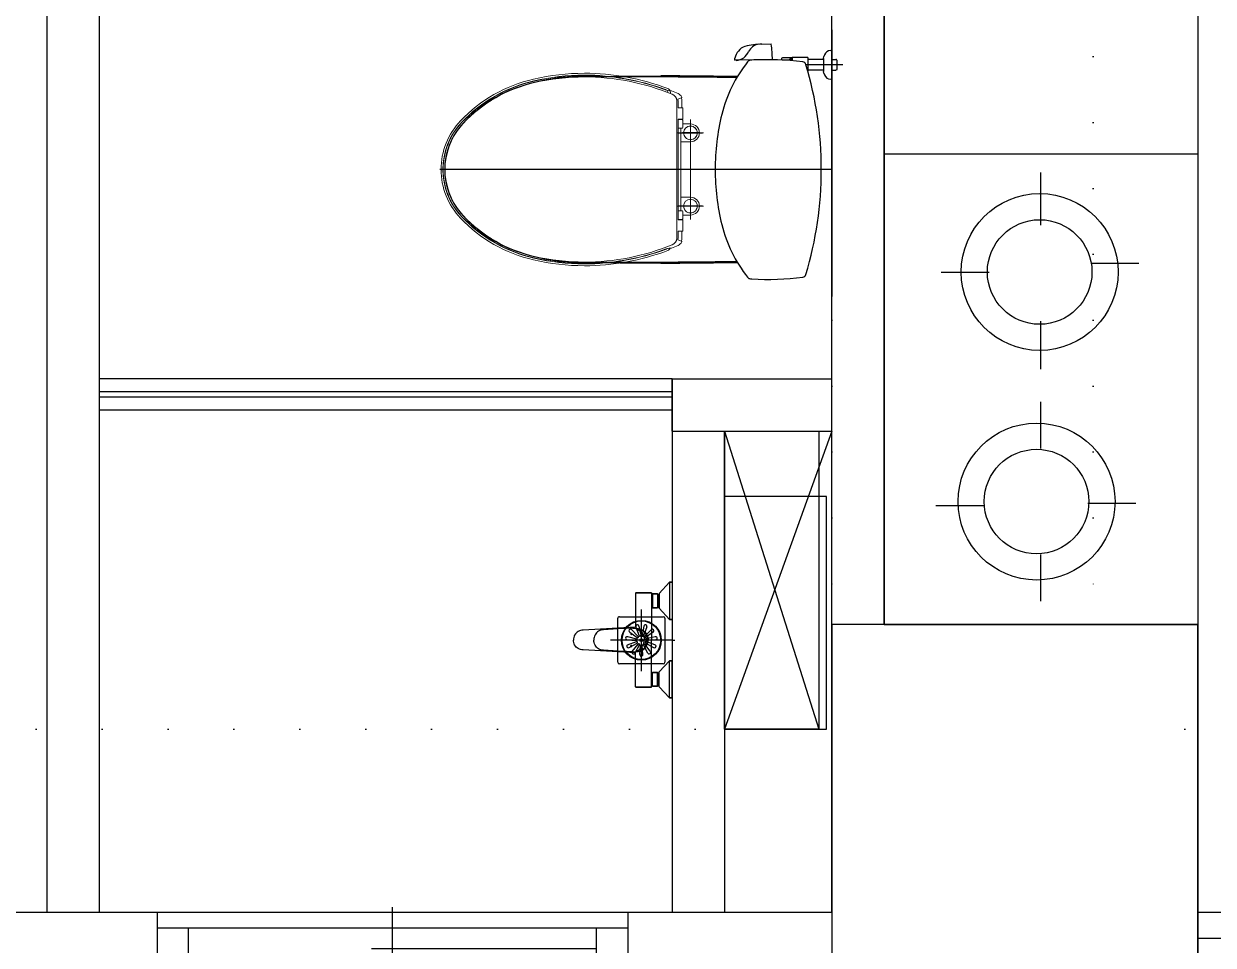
# Model space of a CAD drawing. Header units: millimetres. Extents: x 45074 to 106565, y 51012 to 60222.
# Drawn here: x 99812.7 to 100040.1, y 56364.3 to 56540.4 of the extents above; entities that cross this region are included whole.
import ezdxf

# ---------------------------------------------------------------- set-up
doc = ezdxf.new("R2010")
doc.units = ezdxf.units.MM
doc.header["$LTSCALE"] = 50
doc.header["$MEASUREMENT"] = 0
doc.linetypes.add('DASH_CENTER', pattern=[14, 11, -1, 1, -1])
doc.linetypes.add('DOT', pattern=[0.25, 0, -0.25])
doc.layers.get('0').update_dxf_attribs({"color": 8, "linetype": 'CONTINUOUS'})
doc.layers.add('00', color=7, linetype='DOT')

# ---------------------------------------------------------------- blocks, each defined once
blk = doc.blocks.new('*U26', base_point=(557135.24, 45415.43))
for p, q in [((557169.24, 45422.93), (557169.24, 45496.93)), ((557172.24, 45496.93), (557172.24, 45422.93)), ((557095.24, 45407.93), (557095.24, 45422.93)), ((557169.24, 45422.93), (557095.24, 45422.93)), ((557172.24, 45422.93), (557169.24, 45422.93)), ((557175.24, 45407.93), (557175.24, 45422.93)), ((557175.24, 45407.93), (557095.24, 45407.93))]:
    blk.add_line(p, q)
for points in [[(557095.24, 45422.93), (557098.24, 45422.93), (557098.24, 45419.93), (557101.24, 45419.93), (557101.24, 45412.93), (557095.24, 45412.93)], [(557175.24, 45422.93), (557172.24, 45422.93), (557172.24, 45419.93), (557169.24, 45419.93), (557169.24, 45412.93), (557175.24, 45412.93)]]:
    blk.add_lwpolyline(points)
blk.add_arc((557172.24, 45422.93), 74, 90, 180)
blk = doc.blocks.new('*U31', base_point=(551700.96, 44174.06))
for p, q in [((551700.96, 44185.56), (551700.96, 44165.56)), ((551655.96, 44166.56), (551655.96, 44181.56)), ((551655.96, 44181.56), (551745.96, 44181.56)), ((551661.96, 44181.56), (551661.96, 44169.56)), ((551739.96, 44181.56), (551739.96, 44169.56)), ((551745.96, 44166.56), (551745.96, 44181.56)), ((551661.96, 44177.56), (551704.96, 44177.56)), ((551739.96, 44173.56), (551696.96, 44173.56)), ((551655.96, 44169.56), (551745.96, 44169.56)), ((551655.96, 44166.56), (551745.96, 44166.56))]:
    blk.add_line(p, q)
blk = doc.blocks.new('1247A')
for p, q in [((-13298.51, 8267.25), (-13298.01, 8267.25)), ((-13298.01, 8267.25), (-13298.51, 8267.25)), ((-13298.51, 8267.25), (-13298.51, 8267.12)), ((-13298.51, 8267.12), (-13298.51, 8266.77)), ((-13298.51, 8266.77), (-13298.51, 8266.2)), ((-13298.01, 8267.25), (-13296.01, 8265.12)), ((-13298.01, 8267.25), (-13296.01, 8265.12)), ((-13298.01, 8267.25), (-13298.01, 8267.12)), ((-13298.01, 8267.12), (-13298.01, 8266.77)), ((-13298.01, 8266.77), (-13298.01, 8266.2)), ((-13298.51, 8266.2), (-13298.51, 8265.46)), ((-13298.51, 8265.46), (-13298.51, 8264.61)), ((-13298.51, 8264.61), (-13298.51, 8263.7)), ((-13298.01, 8266.2), (-13298.01, 8265.46)), ((-13298.01, 8265.46), (-13298.01, 8264.61)), ((-13298.01, 8264.61), (-13298.01, 8263.7)), ((-13296.01, 8265.12), (-13296.01, 8265.07)), ((-13296.01, 8265.07), (-13296.01, 8264.93)), ((-13296.01, 8264.93), (-13296.01, 8264.82)), ((-13296.01, 8264.93), (-13296.01, 8264.7)), ((-13296.01, 8264.82), (-13295.91, 8264.82)), ((-13296.01, 8264.82), (-13296.01, 8264.77)), ((-13295.91, 8264.82), (-13296.01, 8264.82)), ((-13296.01, 8264.77), (-13296.01, 8264.66)), ((-13296.01, 8264.7), (-13296.01, 8264.41)), ((-13296.01, 8264.66), (-13296.01, 8264.49)), ((-13296.01, 8264.49), (-13296.01, 8264.26)), ((-13296.01, 8264.41), (-13296.01, 8264.06)), ((-13296.01, 8264.26), (-13296.01, 8263.98)), ((-13296.01, 8264.06), (-13296.01, 8263.7)), ((-13295.71, 8265.02), (-13295.91, 8264.82)), ((-13295.91, 8264.82), (-13295.91, 8264.77)), ((-13295.91, 8264.77), (-13295.91, 8264.66)), ((-13295.91, 8264.66), (-13295.91, 8264.49)), ((-13295.91, 8264.49), (-13295.91, 8264.26)), ((-13295.91, 8264.26), (-13295.91, 8263.98)), ((-13295.71, 8265.02), (-13295.51, 8265.02)), ((-13295.51, 8265.02), (-13295.71, 8265.02)), ((-13295.71, 8265.02), (-13295.71, 8264.97)), ((-13295.71, 8264.97), (-13295.71, 8262.38)), ((-13295.51, 8265.02), (-13295.21, 8265.02)), ((-13295.21, 8265.02), (-13295.51, 8265.02)), ((-13294.91, 8265.02), (-13295.21, 8265.02)), ((-13295.21, 8265.02), (-13294.91, 8265.02)), ((-13294.91, 8265.02), (-13294.71, 8265.02)), ((-13294.71, 8265.02), (-13294.91, 8265.02)), ((-13294.71, 8265.02), (-13294.51, 8264.82)), ((-13294.71, 8265.02), (-13294.71, 8264.97)), ((-13294.71, 8264.97), (-13294.71, 8262.38)), ((-13294.01, 8265.2), (-13294.51, 8265.2)), ((-13294.51, 8265.2), (-13294.01, 8265.2)), ((-13294.51, 8265.2), (-13294.51, 8265.14)), ((-13294.51, 8265.14), (-13294.51, 8256.2)), ((-13294.51, 8265.14), (-13294.51, 8256.2)), ((-13293.51, 8265.2), (-13294.01, 8265.2)), ((-13294.01, 8265.2), (-13293.51, 8265.2)), ((-13293, 8265.2), (-13293.51, 8265.2)), ((-13293.51, 8265.2), (-13293, 8265.2)), ((-13293, 8265.2), (-13292.54, 8265.2)), ((-13292.54, 8265.2), (-13293, 8265.2)), ((-13292.54, 8265.2), (-13292.13, 8265.2)), ((-13292.13, 8265.2), (-13292.54, 8265.2)), ((-13292.13, 8265.2), (-13291.82, 8265.2)), ((-13291.82, 8265.2), (-13292.13, 8265.2)), ((-13291.82, 8265.2), (-13291.63, 8265.2)), ((-13291.63, 8265.2), (-13291.82, 8265.2)), ((-13291.63, 8265.2), (-13291.55, 8265.2)), ((-13291.55, 8265.2), (-13291.63, 8265.2)), ((-13291.55, 8265.2), (-13291.51, 8265.14)), ((-13291.51, 8265.14), (-13291.51, 8258.66)), ((-13291.51, 8265.14), (-13291.51, 8258.66)), ((-13298.51, 8263.7), (-13298.51, 8262.79)), ((-13298.51, 8262.79), (-13298.51, 8261.93)), ((-13298.51, 8261.93), (-13298.51, 8261.19)), ((-13298.01, 8263.7), (-13298.01, 8262.79)), ((-13298.01, 8262.79), (-13298.01, 8261.93)), ((-13296.01, 8262.28), (-13298.01, 8260.15)), ((-13298.01, 8261.93), (-13298.01, 8261.19)), ((-13296.01, 8263.98), (-13296.01, 8263.7)), ((-13296.01, 8263.7), (-13296.01, 8263.33)), ((-13296.01, 8263.7), (-13296.01, 8263.42)), ((-13296.01, 8263.42), (-13296.01, 8263.14)), ((-13296.01, 8263.33), (-13296.01, 8262.99)), ((-13296.01, 8263.14), (-13296.01, 8262.91)), ((-13296.01, 8262.99), (-13296.01, 8262.7)), ((-13296.01, 8262.91), (-13296.01, 8262.74)), ((-13296.01, 8262.74), (-13296.01, 8262.62)), ((-13296.01, 8262.7), (-13296.01, 8262.47)), ((-13296.01, 8262.62), (-13296.01, 8262.58)), ((-13296.01, 8262.58), (-13296.01, 8262.47)), ((-13296.01, 8262.58), (-13295.91, 8262.58)), ((-13295.91, 8262.58), (-13296.01, 8262.58)), ((-13296.01, 8262.47), (-13296.01, 8262.33)), ((-13296.01, 8262.33), (-13296.01, 8262.28)), ((-13295.91, 8263.98), (-13295.91, 8263.7)), ((-13295.91, 8263.7), (-13295.91, 8263.42)), ((-13295.91, 8263.42), (-13295.91, 8263.14)), ((-13295.91, 8263.14), (-13295.91, 8262.91)), ((-13295.91, 8262.91), (-13295.91, 8262.74)), ((-13295.91, 8262.74), (-13295.91, 8262.62)), ((-13295.91, 8262.62), (-13295.91, 8262.58)), ((-13295.91, 8262.58), (-13295.71, 8262.38)), ((-13295.21, 8262.38), (-13295.71, 8262.38)), ((-13295.71, 8262.38), (-13295.21, 8262.38)), ((-13294.91, 8262.38), (-13295.21, 8262.38)), ((-13295.21, 8262.38), (-13294.91, 8262.38)), ((-13294.91, 8262.38), (-13294.71, 8262.38)), ((-13294.71, 8262.38), (-13294.91, 8262.38)), ((-13294.51, 8262.58), (-13294.71, 8262.38)), ((-13298.51, 8261.19), (-13298.51, 8260.63)), ((-13298.51, 8260.63), (-13298.51, 8260.28)), ((-13298.51, 8260.28), (-13298.51, 8260.15)), ((-13298.51, 8260.15), (-13298.01, 8260.15)), ((-13298.01, 8260.15), (-13298.51, 8260.15)), ((-13298.51, 8252.25), (-13298.51, 8260.15)), ((-13298.01, 8261.19), (-13298.01, 8260.63)), ((-13298.01, 8260.63), (-13298.01, 8260.28)), ((-13298.01, 8260.28), (-13298.01, 8260.15)), ((-13293.61, 8257.29), (-13293.82, 8256.76)), ((-13293.27, 8257.76), (-13293.61, 8257.29)), ((-13293.48, 8257.29), (-13293.58, 8257.04)), ((-13293.32, 8257.54), (-13293.48, 8257.29)), ((-13293.14, 8257.75), (-13293.32, 8257.54)), ((-13292.81, 8258.11), (-13293.27, 8257.76)), ((-13292.95, 8257.94), (-13293.14, 8257.75)), ((-13292.85, 8257.33), (-13292.97, 8257.06)), ((-13292.72, 8258.11), (-13292.95, 8257.94)), ((-13292.69, 8257.57), (-13292.85, 8257.33)), ((-13292.29, 8258.32), (-13292.81, 8258.11)), ((-13292.48, 8258.22), (-13292.72, 8258.11)), ((-13292.5, 8257.79), (-13292.69, 8257.57)), ((-13292.3, 8257.98), (-13292.5, 8257.79)), ((-13292.06, 8258.16), (-13292.3, 8257.98)), ((-13291.98, 8258.37), (-13292.29, 8258.32)), ((-13291.98, 8258.37), (-13292.29, 8258.32)), ((-13291.81, 8258.28), (-13292.06, 8258.16)), ((-13291.28, 8258.43), (-13291.98, 8258.37)), ((-13291.55, 8258.37), (-13291.81, 8258.28)), ((-13291.28, 8258.43), (-13291.55, 8258.37)), ((-13291.51, 8258.66), (-13281.48, 8258.1)), ((-13290.99, 8258.46), (-13291.28, 8258.43)), ((-13290.99, 8258.46), (-13290.58, 8258.45)), ((-13290.79, 8257.38), (-13290.8, 8257.36)), ((-13290.8, 8257.36), (-13290.8, 8257.33)), ((-13290.8, 8257.33), (-13290.8, 8257.31)), ((-13290.8, 8257.31), (-13290.79, 8257.28)), ((-13290.77, 8257.41), (-13290.79, 8257.38)), ((-13290.79, 8257.28), (-13290.77, 8257.26)), ((-13290.75, 8257.42), (-13290.77, 8257.41)), ((-13290.77, 8257.26), (-13290.75, 8257.25)), ((-13290.72, 8257.43), (-13290.75, 8257.42)), ((-13290.75, 8257.25), (-13290.72, 8257.24)), ((-13290.7, 8257.43), (-13290.72, 8257.43)), ((-13290.72, 8257.24), (-13290.7, 8257.23)), ((-13290.7, 8257.43), (-13290.67, 8257.43)), ((-13290.67, 8257.24), (-13290.7, 8257.23)), ((-13290.67, 8257.43), (-13290.65, 8257.42)), ((-13290.65, 8257.25), (-13290.67, 8257.24)), ((-13290.65, 8257.42), (-13290.63, 8257.41)), ((-13290.63, 8257.26), (-13290.65, 8257.25)), ((-13290.63, 8257.41), (-13290.61, 8257.38)), ((-13290.61, 8257.28), (-13290.63, 8257.26)), ((-13290.61, 8257.38), (-13290.6, 8257.36)), ((-13290.6, 8257.31), (-13290.61, 8257.28)), ((-13290.6, 8257.36), (-13290.6, 8257.33)), ((-13290.6, 8257.33), (-13290.6, 8257.31)), ((-13290.58, 8258.45), (-13290.21, 8258.44)), ((-13290.21, 8258.44), (-13289.79, 8258.42)), ((-13289.79, 8258.42), (-13289.36, 8258.4)), ((-13289.36, 8258.4), (-13289.05, 8258.38)), ((-13289.05, 8258.38), (-13285.35, 8258.15)), ((-13285.35, 8258.15), (-13285.11, 8258.13)), ((-13285.11, 8258.13), (-13284.87, 8258.08)), ((-13284.87, 8258.08), (-13284.64, 8257.99)), ((-13284.64, 8257.99), (-13284.43, 8257.89)), ((-13284.43, 8257.89), (-13284.22, 8257.74)), ((-13284.22, 8257.74), (-13284.05, 8257.57)), ((-13284.05, 8257.57), (-13283.89, 8257.39)), ((-13283.89, 8257.39), (-13283.75, 8257.17)), ((-13281.48, 8258.1), (-13281.23, 8258.08)), ((-13281.23, 8258.08), (-13280.99, 8258.03)), ((-13280.99, 8258.03), (-13280.76, 8257.95)), ((-13280.76, 8257.95), (-13280.54, 8257.85)), ((-13280.54, 8257.85), (-13280.33, 8257.7)), ((-13280.33, 8257.7), (-13280.16, 8257.54)), ((-13280.16, 8257.54), (-13280, 8257.36)), ((-13280, 8257.36), (-13279.85, 8257.15)), ((-13294.51, 8247.26), (-13294.51, 8256.2)), ((-13294.51, 8247.26), (-13294.51, 8256.2)), ((-13293.82, 8256.76), (-13293.9, 8256.2)), ((-13293.82, 8255.64), (-13293.9, 8256.2)), ((-13293.61, 8255.11), (-13293.82, 8255.64)), ((-13293.72, 8256.49), (-13293.74, 8256.2)), ((-13293.72, 8255.91), (-13293.74, 8256.2)), ((-13293.67, 8256.76), (-13293.72, 8256.49)), ((-13293.67, 8255.64), (-13293.72, 8255.91)), ((-13293.58, 8257.04), (-13293.67, 8256.76)), ((-13293.58, 8255.36), (-13293.67, 8255.64)), ((-13293.27, 8254.64), (-13293.61, 8255.11)), ((-13293.48, 8255.11), (-13293.58, 8255.36)), ((-13293.32, 8254.86), (-13293.48, 8255.11)), ((-13293.11, 8256.5), (-13293.13, 8256.2)), ((-13293.11, 8255.9), (-13293.13, 8256.2)), ((-13293.05, 8256.78), (-13293.11, 8256.5)), ((-13293.05, 8255.62), (-13293.11, 8255.9)), ((-13292.97, 8257.06), (-13293.05, 8256.78)), ((-13292.97, 8255.34), (-13293.05, 8255.62)), ((-13292.85, 8255.07), (-13292.97, 8255.34)), ((-13292.69, 8254.83), (-13292.85, 8255.07)), ((-13290.8, 8255.09), (-13290.79, 8255.11)), ((-13290.8, 8255.07), (-13290.8, 8255.09)), ((-13290.8, 8255.04), (-13290.8, 8255.07)), ((-13290.79, 8255.02), (-13290.8, 8255.04)), ((-13290.79, 8255.11), (-13290.77, 8255.14)), ((-13290.77, 8254.99), (-13290.79, 8255.02)), ((-13290.77, 8255.14), (-13290.75, 8255.15)), ((-13290.75, 8254.98), (-13290.77, 8254.99)), ((-13290.75, 8255.15), (-13290.72, 8255.16)), ((-13290.72, 8254.97), (-13290.75, 8254.98)), ((-13290.72, 8255.16), (-13290.7, 8255.17)), ((-13290.7, 8254.97), (-13290.72, 8254.97)), ((-13290.67, 8255.16), (-13290.7, 8255.17)), ((-13290.7, 8254.97), (-13290.67, 8254.97)), ((-13290.65, 8255.15), (-13290.67, 8255.16)), ((-13290.67, 8254.97), (-13290.65, 8254.98)), ((-13290.63, 8255.14), (-13290.65, 8255.15)), ((-13290.65, 8254.98), (-13290.63, 8254.99)), ((-13290.61, 8255.11), (-13290.63, 8255.14)), ((-13290.63, 8254.99), (-13290.61, 8255.02)), ((-13290.6, 8255.09), (-13290.61, 8255.11)), ((-13290.61, 8255.02), (-13290.6, 8255.04)), ((-13290.6, 8255.07), (-13290.6, 8255.09)), ((-13290.6, 8255.04), (-13290.6, 8255.07)), ((-13284.05, 8254.83), (-13283.89, 8255.01)), ((-13283.89, 8255.01), (-13283.75, 8255.23)), ((-13283.75, 8257.17), (-13283.65, 8256.95)), ((-13283.75, 8255.23), (-13283.65, 8255.45)), ((-13283.65, 8256.95), (-13283.57, 8256.7)), ((-13283.65, 8255.45), (-13283.57, 8255.7)), ((-13283.57, 8256.7), (-13283.52, 8256.46)), ((-13283.57, 8255.7), (-13283.52, 8255.94)), ((-13283.52, 8256.46), (-13283.5, 8256.2)), ((-13283.52, 8255.94), (-13283.5, 8256.2)), ((-13280.16, 8254.86), (-13280, 8255.04)), ((-13280, 8255.04), (-13279.85, 8255.25)), ((-13279.85, 8257.15), (-13279.75, 8256.93)), ((-13279.85, 8255.25), (-13279.75, 8255.47)), ((-13279.75, 8256.93), (-13279.68, 8256.69)), ((-13279.75, 8256.93), (-13279.68, 8256.69)), ((-13279.75, 8255.47), (-13279.68, 8255.71)), ((-13279.75, 8255.47), (-13279.68, 8255.71)), ((-13279.68, 8256.69), (-13279.63, 8256.45)), ((-13279.68, 8256.69), (-13279.63, 8256.45)), ((-13279.68, 8255.71), (-13279.63, 8255.95)), ((-13279.68, 8255.71), (-13279.63, 8255.95)), ((-13279.63, 8256.45), (-13279.61, 8256.2)), ((-13279.63, 8256.45), (-13279.61, 8256.2)), ((-13279.63, 8255.95), (-13279.61, 8256.2)), ((-13279.63, 8255.95), (-13279.61, 8256.2)), ((-13293.14, 8254.65), (-13293.32, 8254.86)), ((-13292.81, 8254.29), (-13293.27, 8254.64)), ((-13292.95, 8254.46), (-13293.14, 8254.65)), ((-13292.72, 8254.29), (-13292.95, 8254.46)), ((-13292.29, 8254.08), (-13292.81, 8254.29)), ((-13292.48, 8254.18), (-13292.72, 8254.29)), ((-13292.5, 8254.61), (-13292.69, 8254.83)), ((-13292.3, 8254.42), (-13292.5, 8254.61)), ((-13292.06, 8254.24), (-13292.3, 8254.42)), ((-13291.98, 8254.03), (-13292.29, 8254.08)), ((-13291.98, 8254.03), (-13292.29, 8254.08)), ((-13291.81, 8254.12), (-13292.06, 8254.24)), ((-13291.28, 8253.96), (-13291.98, 8254.03)), ((-13291.55, 8254.03), (-13291.81, 8254.12)), ((-13291.28, 8253.96), (-13291.55, 8254.03)), ((-13291.51, 8253.74), (-13281.48, 8254.3)), ((-13291.51, 8247.26), (-13291.51, 8253.74)), ((-13291.51, 8247.26), (-13291.51, 8253.74)), ((-13290.99, 8253.94), (-13291.28, 8253.96)), ((-13290.99, 8253.94), (-13290.58, 8253.95)), ((-13290.58, 8253.95), (-13290.21, 8253.96)), ((-13290.21, 8253.96), (-13289.79, 8253.98)), ((-13289.79, 8253.98), (-13289.36, 8254)), ((-13289.36, 8254), (-13289.05, 8254.02)), ((-13289.05, 8254.02), (-13285.35, 8254.25)), ((-13285.35, 8254.25), (-13285.11, 8254.27)), ((-13285.11, 8254.27), (-13284.87, 8254.32)), ((-13284.87, 8254.32), (-13284.64, 8254.41)), ((-13284.64, 8254.41), (-13284.43, 8254.51)), ((-13284.43, 8254.51), (-13284.22, 8254.66)), ((-13284.22, 8254.66), (-13284.05, 8254.83)), ((-13281.48, 8254.3), (-13281.23, 8254.32)), ((-13281.23, 8254.32), (-13280.99, 8254.37)), ((-13280.99, 8254.37), (-13280.76, 8254.45)), ((-13280.76, 8254.45), (-13280.54, 8254.55)), ((-13280.54, 8254.55), (-13280.33, 8254.7)), ((-13280.33, 8254.7), (-13280.16, 8254.86)), ((-13298.01, 8252.25), (-13298.51, 8252.25)), ((-13298.51, 8252.12), (-13298.51, 8252.25)), ((-13298.51, 8252.25), (-13298.01, 8252.25)), ((-13298.51, 8251.77), (-13298.51, 8252.12)), ((-13298.51, 8251.2), (-13298.51, 8251.77)), ((-13298.51, 8250.46), (-13298.51, 8251.2)), ((-13298.51, 8249.61), (-13298.51, 8250.46)), ((-13296.01, 8250.12), (-13298.01, 8252.25)), ((-13298.01, 8252.12), (-13298.01, 8252.25)), ((-13298.01, 8251.77), (-13298.01, 8252.12)), ((-13298.01, 8251.2), (-13298.01, 8251.77)), ((-13298.01, 8250.46), (-13298.01, 8251.2)), ((-13298.01, 8249.61), (-13298.01, 8250.46)), ((-13298.51, 8248.7), (-13298.51, 8249.61)), ((-13298.51, 8247.79), (-13298.51, 8248.7)), ((-13298.01, 8248.7), (-13298.01, 8249.61)), ((-13298.01, 8247.79), (-13298.01, 8248.7)), ((-13296.01, 8250.07), (-13296.01, 8250.12)), ((-13296.01, 8249.93), (-13296.01, 8250.07)), ((-13296.01, 8249.7), (-13296.01, 8249.93)), ((-13296.01, 8249.82), (-13296.01, 8249.93)), ((-13295.91, 8249.82), (-13296.01, 8249.82)), ((-13296.01, 8249.77), (-13296.01, 8249.82)), ((-13296.01, 8249.82), (-13295.91, 8249.82)), ((-13296.01, 8249.66), (-13296.01, 8249.77)), ((-13296.01, 8249.41), (-13296.01, 8249.7)), ((-13296.01, 8249.49), (-13296.01, 8249.66)), ((-13296.01, 8249.26), (-13296.01, 8249.49)), ((-13296.01, 8249.06), (-13296.01, 8249.41)), ((-13296.01, 8248.98), (-13296.01, 8249.26)), ((-13296.01, 8248.7), (-13296.01, 8249.06)), ((-13296.01, 8248.7), (-13296.01, 8248.98)), ((-13296.01, 8248.42), (-13296.01, 8248.7)), ((-13296.01, 8248.33), (-13296.01, 8248.7)), ((-13296.01, 8248.14), (-13296.01, 8248.42)), ((-13296.01, 8247.99), (-13296.01, 8248.33)), ((-13296.01, 8247.91), (-13296.01, 8248.14)), ((-13295.91, 8249.82), (-13295.71, 8250.02)), ((-13295.91, 8249.77), (-13295.91, 8249.82)), ((-13295.91, 8249.66), (-13295.91, 8249.77)), ((-13295.91, 8249.49), (-13295.91, 8249.66)), ((-13295.91, 8249.26), (-13295.91, 8249.49)), ((-13295.91, 8248.98), (-13295.91, 8249.26)), ((-13295.91, 8248.7), (-13295.91, 8248.98)), ((-13295.91, 8248.42), (-13295.91, 8248.7)), ((-13295.91, 8248.14), (-13295.91, 8248.42)), ((-13295.91, 8247.91), (-13295.91, 8248.14)), ((-13295.71, 8250.02), (-13295.21, 8250.02)), ((-13295.71, 8247.43), (-13295.71, 8250.02)), ((-13295.21, 8250.02), (-13295.71, 8250.02)), ((-13295.21, 8250.02), (-13294.91, 8250.02)), ((-13294.91, 8250.02), (-13295.21, 8250.02)), ((-13294.71, 8250.02), (-13294.91, 8250.02)), ((-13294.91, 8250.02), (-13294.71, 8250.02)), ((-13294.51, 8249.82), (-13294.71, 8250.02)), ((-13294.71, 8247.43), (-13294.71, 8250.02)), ((-13298.51, 8246.93), (-13298.51, 8247.79)), ((-13298.51, 8246.19), (-13298.51, 8246.93)), ((-13298.51, 8245.63), (-13298.51, 8246.19)), ((-13298.01, 8246.93), (-13298.01, 8247.79)), ((-13298.01, 8245.15), (-13296.01, 8247.28)), ((-13298.01, 8245.15), (-13296.01, 8247.28)), ((-13298.01, 8246.19), (-13298.01, 8246.93)), ((-13298.01, 8245.63), (-13298.01, 8246.19)), ((-13296.01, 8247.7), (-13296.01, 8247.99)), ((-13296.01, 8247.74), (-13296.01, 8247.91)), ((-13296.01, 8247.62), (-13296.01, 8247.74)), ((-13296.01, 8247.47), (-13296.01, 8247.7)), ((-13296.01, 8247.58), (-13296.01, 8247.62)), ((-13295.91, 8247.58), (-13296.01, 8247.58)), ((-13296.01, 8247.58), (-13295.91, 8247.58)), ((-13296.01, 8247.47), (-13296.01, 8247.58)), ((-13296.01, 8247.33), (-13296.01, 8247.47)), ((-13296.01, 8247.28), (-13296.01, 8247.33)), ((-13295.91, 8247.74), (-13295.91, 8247.91)), ((-13295.91, 8247.62), (-13295.91, 8247.74)), ((-13295.91, 8247.58), (-13295.91, 8247.62)), ((-13295.71, 8247.38), (-13295.91, 8247.58)), ((-13295.71, 8247.38), (-13295.71, 8247.43)), ((-13295.51, 8247.38), (-13295.71, 8247.38)), ((-13295.71, 8247.38), (-13295.51, 8247.38)), ((-13295.21, 8247.38), (-13295.51, 8247.38)), ((-13295.51, 8247.38), (-13295.21, 8247.38)), ((-13295.21, 8247.38), (-13294.91, 8247.38)), ((-13294.91, 8247.38), (-13295.21, 8247.38)), ((-13294.71, 8247.38), (-13294.91, 8247.38)), ((-13294.91, 8247.38), (-13294.71, 8247.38)), ((-13294.71, 8247.38), (-13294.51, 8247.58)), ((-13294.71, 8247.38), (-13294.71, 8247.43)), ((-13294.51, 8247.2), (-13294.51, 8247.26)), ((-13294.51, 8247.2), (-13294.01, 8247.2)), ((-13294.01, 8247.2), (-13294.51, 8247.2)), ((-13294.01, 8247.2), (-13293.51, 8247.2)), ((-13293.51, 8247.2), (-13294.01, 8247.2)), ((-13293.51, 8247.2), (-13293, 8247.2)), ((-13293, 8247.2), (-13293.51, 8247.2)), ((-13292.54, 8247.2), (-13293, 8247.2)), ((-13293, 8247.2), (-13292.54, 8247.2)), ((-13292.13, 8247.2), (-13292.54, 8247.2)), ((-13292.54, 8247.2), (-13292.13, 8247.2)), ((-13291.82, 8247.2), (-13292.13, 8247.2)), ((-13292.13, 8247.2), (-13291.82, 8247.2)), ((-13291.63, 8247.2), (-13291.82, 8247.2)), ((-13291.82, 8247.2), (-13291.63, 8247.2)), ((-13291.55, 8247.2), (-13291.63, 8247.2)), ((-13291.63, 8247.2), (-13291.55, 8247.2)), ((-13291.55, 8247.2), (-13291.51, 8247.26)), ((-13298.51, 8245.28), (-13298.51, 8245.63)), ((-13298.51, 8245.15), (-13298.51, 8245.28)), ((-13298.01, 8245.15), (-13298.51, 8245.15)), ((-13298.51, 8245.15), (-13298.01, 8245.15)), ((-13298.01, 8245.28), (-13298.01, 8245.63)), ((-13298.01, 8245.15), (-13298.01, 8245.28))]:
    blk.add_line(p, q)
at = {"color": 3}
blk.add_line((-13298.51, 8256.25), (-13299.01, 8256.25), dxfattribs=at)
blk = doc.blocks.new('10D')
at = {"color": 8}
for p, q in [((-31142.94, 14854.47), (-31142.94, 14842.67)), ((-31148.84, 14848.57), (-31137.04, 14848.57))]:
    blk.add_line(p, q, dxfattribs=at)
at = {"color": 9, "true_color": 0xc9c9c9}
for p, q in [((-31147.44, 14844.37), (-31147.44, 14852.77)), ((-31147.14, 14853.07), (-31138.74, 14853.07)), ((-31138.44, 14852.77), (-31138.44, 14844.37)), ((-31145.32, 14849.99), (-31143.75, 14849.1)), ((-31144.65, 14850.68), (-31143.58, 14849.29)), ((-31144.18, 14851.05), (-31143.33, 14849.45)), ((-31143.24, 14851.27), (-31143.09, 14849.52)), ((-31142.64, 14851.32), (-31142.79, 14849.52)), ((-31141.73, 14851), (-31142.56, 14849.45)), ((-31141.21, 14850.72), (-31142.3, 14849.29)), ((-31140.61, 14849.96), (-31142.14, 14849.1)), ((-31145.71, 14848.48), (-31143.91, 14848.59)), ((-31145.57, 14847.89), (-31143.86, 14848.29)), ((-31145.52, 14849.42), (-31143.87, 14848.83)), ((-31145.22, 14847), (-31143.76, 14848.06)), ((-31144.79, 14846.58), (-31143.56, 14847.84)), ((-31144.01, 14846.02), (-31143.36, 14847.7)), ((-31143.42, 14845.9), (-31143.07, 14847.62)), ((-31143.14, 14848.62), (-31143.14, 14848.52)), ((-31143.14, 14848.62), (-31143.04, 14848.62)), ((-31143.14, 14848.52), (-31143.09, 14848.52)), ((-31143.14, 14848.52), (-31143.04, 14848.52)), ((-31142.99, 14848.77), (-31142.89, 14848.77)), ((-31142.99, 14848.67), (-31142.99, 14848.77)), ((-31142.99, 14848.38), (-31142.99, 14848.47)), ((-31142.99, 14848.38), (-31142.89, 14848.38)), ((-31142.89, 14848.67), (-31142.89, 14848.77)), ((-31142.89, 14848.38), (-31142.89, 14848.47)), ((-31142.75, 14848.62), (-31142.84, 14848.62)), ((-31142.75, 14848.52), (-31142.84, 14848.52)), ((-31142.46, 14845.85), (-31142.82, 14847.62)), ((-31142.79, 14848.52), (-31142.75, 14848.52)), ((-31142.75, 14848.62), (-31142.75, 14848.52)), ((-31141.9, 14846.06), (-31142.53, 14847.7)), ((-31141.06, 14846.54), (-31142.32, 14847.84)), ((-31140.71, 14847.03), (-31142.13, 14848.06)), ((-31140.26, 14847.88), (-31142.03, 14848.29)), ((-31140.32, 14849.44), (-31142.02, 14848.83)), ((-31140.23, 14848.48), (-31141.98, 14848.59)), ((-31138.74, 14844.07), (-31147.14, 14844.07))]:
    blk.add_line(p, q, dxfattribs=at)
for radius in [3.8, 3.7, 0.275]:
    blk.add_circle((-31142.94, 14848.57), radius, dxfattribs=at)
for centre, radius, start, end in [((-31147.14, 14852.77), 0.3, 90, 180), ((-31138.74, 14852.77), 0.3, 0, 90), ((-31145.45, 14849.71), 0.3, 65.4545, 254.9818), ((-31144.43, 14850.89), 0.3, 32.7273, 222.2546), ((-31142.94, 14851.32), 0.3, 0, 189.5273), ((-31141.46, 14850.89), 0.3, 327.2727, 156.8), ((-31140.44, 14849.71), 0.3, 294.5455, 124.0727), ((-31145.67, 14848.18), 0.3, 98.1818, 287.7091), ((-31143.88, 14848.44), 0.15, 278.1818, 98.1818), ((-31143.81, 14848.97), 0.15, 245.4545, 65.4545), ((-31143.66, 14847.95), 0.15, 310.9091, 130.9091), ((-31143.46, 14849.37), 0.15, 212.7273, 32.7273), ((-31143.21, 14847.66), 0.15, 343.6364, 163.6364), ((-31142.94, 14849.52), 0.15, 180, 0), ((-31143.04, 14848.67), 0.05, 270, 0), ((-31143.04, 14848.47), 0.05, 0, 90), ((-31142.84, 14848.67), 0.05, 180, 270), ((-31142.84, 14848.47), 0.05, 90, 180), ((-31142.68, 14847.66), 0.15, 16.3636, 196.3636), ((-31142.43, 14849.37), 0.15, 147.2727, 327.2727), ((-31142.23, 14847.95), 0.15, 49.0909, 229.0909), ((-31142.08, 14848.97), 0.15, 114.5455, 294.5455), ((-31142, 14848.44), 0.15, 81.8182, 261.8182), ((-31140.22, 14848.18), 0.3, 261.8182, 91.3455), ((-31145.02, 14846.77), 0.3, 130.9091, 320.4364), ((-31143.72, 14845.93), 0.3, 163.6364, 353.1636), ((-31142.17, 14845.93), 0.3, 196.3636, 25.8909), ((-31140.87, 14846.77), 0.3, 229.0909, 58.6182), ((-31147.14, 14844.37), 0.3, 180, 270), ((-31138.74, 14844.37), 0.3, 270, 0)]:
    blk.add_arc(centre, radius, start, end, dxfattribs=at)

msp = doc.modelspace()

# ---------------------------------------------------------------- linework, layer by layer
for p, q in [((99817.154, 56370.566), (99817.154, 56635.566)), ((99827.154, 56370.566), (99827.154, 56635.566)), ((99977.154, 56425.566), (99977.154, 56635.566)), ((99977.154, 56630.566), (99977.154, 56425.566)), ((100037.154, 56630.566), (100037.154, 56425.566)), ((99967.154, 56370.566), (99967.154, 56625.566)), ((99967.154, 56539.279), (99967.154, 56488.299)), ((99953.795, 56536.541), (99955.549, 56536.576)), ((99962.554, 56533.966), (99959.554, 56533.966)), ((99959.554, 56533.966), (99959.554, 56533.358)), ((99962.554, 56533.966), (99962.554, 56531.457)), ((99965.559, 56533.808), (99965.645, 56534.169)), ((99966.954, 56535.316), (99967.154, 56535.316)), ((99967.154, 56529.816), (99967.154, 56535.316)), ((99948.609, 56533.492), (99948.632, 56533.824)), ((99955.804, 56533.581), (99948.66, 56533.439)), ((99957.57, 56533.766), (99957.57, 56533.494)), ((99959.45, 56533.926), (99957.73, 56533.926)), ((99959.29, 56533.892), (99957.73, 56533.892)), ((99959.29, 56533.493), (99957.73, 56533.493)), ((99959.144, 56533.685), (99959.09, 56533.571)), ((99959.09, 56533.571), (99959.12, 56533.523)), ((99959.12, 56533.523), (99959.21, 56533.497)), ((99959.306, 56533.867), (99959.144, 56533.685)), ((99959.33, 56533.852), (99959.33, 56533.533)), ((99959.49, 56533.886), (99959.49, 56533.363)), ((99959.49, 56533.446), (99959.538, 56533.446)), ((99959.554, 56533.358), (99959.554, 56533.846)), ((99969.295, 56532.566), (99962.233, 56532.566)), ((99965.554, 56533.566), (99962.554, 56533.566)), ((99965.554, 56533.766), (99965.554, 56533.596)), ((99965.554, 56533.596), (99965.554, 56531.536)), ((99967.154, 56533.596), (99967.923, 56533.596)), ((99968.034, 56533.593), (99967.923, 56533.596)), ((99968.154, 56533.473), (99968.034, 56533.593)), ((99968.154, 56533.473), (99968.154, 56531.66)), ((99965.554, 56531.566), (99962.554, 56531.566)), ((99965.554, 56531.536), (99965.554, 56531.367)), ((99965.645, 56530.963), (99965.559, 56531.325)), ((99966.954, 56529.816), (99967.154, 56529.832)), ((99967.154, 56531.536), (99967.922, 56531.536)), ((99968.034, 56531.54), (99967.922, 56531.536)), ((99968.154, 56531.66), (99968.034, 56531.54)), ((99977.154, 56515.566), (100037.154, 56515.566)), ((99892.454, 56512.566), (99892.454, 56512.466)), ((100007.154, 56501.893), (100007.154, 56512.022)), ((100025.857, 56494.566), (100016.692, 56494.566)), ((99997.22, 56492.878), (99988.056, 56492.878)), ((100007.154, 56474.401), (100007.154, 56483.565)), ((99936.654, 56472.566), (99967.154, 56472.566)), ((99936.654, 56462.566), (99936.654, 56472.566)), ((100007.154, 56459.207), (100007.154, 56468.131)), ((99946.654, 56462.566), (99964.654, 56405.566)), ((99967.154, 56462.566), (99946.654, 56405.566)), ((99996.233, 56448.262), (99987.069, 56448.262)), ((100025.264, 56448.745), (100016.1, 56448.745)), ((100007.154, 56430.027), (100007.154, 56438.95)), ((99977.154, 56425.566), (100037.154, 56425.566)), ((99964.654, 56405.566), (99946.654, 56405.566)), ((99576.154, 56370.566), (99838.154, 56370.566)), ((99928.154, 56370.566), (99967.154, 56370.566))]:
    msp.add_line(p, q)
at = {"ltscale": 50}
for p, q in [((99919.154, 56530.316), (99926.617, 56530.391)), ((99919.154, 56494.816), (99926.617, 56494.742))]:
    msp.add_line(p, q, dxfattribs=at)
at = {"linetype": 'Continuous'}
for p, q in [((99926.617, 56530.391), (99934.454, 56530.469)), ((99926.617, 56494.742), (99934.454, 56494.664))]:
    msp.add_line(p, q, dxfattribs=at)
at = {"lineweight": 13}
for p, q in [((99936.3, 56527.303), (99936.3, 56527.099)), ((99937.55, 56512.566), (99937.55, 56525.582)), ((99937.758, 56524.466), (99937.758, 56525.719)), ((99938.503, 56524.466), (99938.503, 56525.719)), ((99937.858, 56524.366), (99938.53, 56524.366)), ((99938.53, 56524.366), (99938.55, 56524.366)), ((99938.65, 56524.266), (99938.65, 56522.266)), ((99937.758, 56512.566), (99937.758, 56522.069)), ((99938.504, 56520.466), (99937.758, 56520.466)), ((99938.55, 56522.116), (99937.772, 56522.116)), ((99938.55, 56522.166), (99937.858, 56522.166)), ((99938.273, 56520.366), (99938.273, 56517.916)), ((99938.504, 56520.466), (99938.373, 56520.466)), ((99938.55, 56520.466), (99938.504, 56520.466)), ((99938.65, 56521.316), (99938.65, 56522.016)), ((99938.65, 56520.566), (99938.65, 56521.316)), ((99938.65, 56521.266), (99940.15, 56521.266)), ((99938.273, 56517.916), (99938.273, 56507.216)), ((99940.15, 56517.866), (99938.273, 56517.866)), ((99937.55, 56512.566), (99937.55, 56499.551)), ((99937.758, 56512.566), (99937.758, 56503.064)), ((99940.15, 56507.266), (99938.273, 56507.266)), ((99938.273, 56507.216), (99938.273, 56504.766)), ((99938.504, 56504.666), (99937.758, 56504.666)), ((99938.504, 56504.666), (99938.373, 56504.666)), ((99938.55, 56504.666), (99938.504, 56504.666)), ((99938.65, 56504.566), (99938.65, 56503.816)), ((99938.55, 56503.016), (99937.772, 56503.016)), ((99938.55, 56502.966), (99937.858, 56502.966)), ((99938.65, 56503.866), (99940.15, 56503.866)), ((99938.65, 56503.816), (99938.65, 56503.116)), ((99938.65, 56500.866), (99938.65, 56502.866)), ((99937.758, 56500.666), (99937.758, 56499.414)), ((99937.858, 56500.766), (99938.53, 56500.766)), ((99938.503, 56500.666), (99938.503, 56499.414)), ((99938.53, 56500.766), (99938.55, 56500.766))]:
    msp.add_line(p, q, dxfattribs=at)
at = {"linetype": 'DASH_CENTER', "lineweight": 13, "ltscale": 5}
for p, q in [((99940.154, 56503.016), (99940.154, 56522.116)), ((99942.654, 56519.566), (99937.654, 56519.566)), ((99942.045, 56519.566), (99938.592, 56519.566)), ((99942.624, 56505.566), (99937.654, 56505.566))]:
    msp.add_line(p, q, dxfattribs=at)
at = {"ltscale": 3}
for p, q in [((99937.854, 56519.566), (99942.454, 56519.566)), ((99941.731, 56519.566), (99938.592, 56519.566)), ((99942.454, 56505.566), (99937.854, 56505.566)), ((99941.795, 56505.566), (99938.602, 56505.566))]:
    msp.add_line(p, q, dxfattribs=at)
at = {"linetype": 'DASH_CENTER', "ltscale": 5}
msp.add_line((99967.154, 56512.566), (99892.192, 56512.566), dxfattribs=at)
at = {"extrusion": (0, 0, -1)}
for p, q in [((99936.654, 56472.566), (99827.154, 56472.566)), ((99936.654, 56472.566), (99936.654, 56370.566)), ((99936.654, 56472.566), (99967.154, 56472.566)), ((99936.654, 56470.066), (99827.154, 56470.066)), ((99936.654, 56469.066), (99827.154, 56469.066)), ((99936.654, 56466.566), (99827.154, 56466.566)), ((99936.654, 56462.566), (99967.154, 56462.566)), ((99946.654, 56462.566), (99946.654, 56370.566)), ((99946.654, 56462.566), (99967.154, 56462.566)), ((100037.154, 56429.566), (100037.154, 56370.566))]:
    msp.add_line(p, q, dxfattribs=at)
at = {"linetype": 'Continuous'}
msp.add_lwpolyline([(100037.154, 56630.566), (100037.154, 56425.566), (99977.154, 56425.566), (99977.154, 56630.566), (100037.154, 56630.566)], dxfattribs=at)
for points in [[(99964.654, 56405.566), (99946.654, 56405.566), (99946.654, 56462.566), (99964.654, 56462.566)], [(99946.654, 56405.566), (99966.154, 56405.566), (99966.154, 56450.066), (99946.654, 56450.066)], [(99967.154, 56355.566), (100037.154, 56355.566), (100037.154, 56425.566), (99967.154, 56425.566)]]:
    msp.add_lwpolyline(points, close=True)
at = {"lineweight": 13}
for centre in [(99940.135, 56519.566), (99940.139, 56505.566)]:
    msp.add_circle(centre, 1.32, dxfattribs=at)
for centre, radius in [((100006.903, 56492.97), 15), ((100006.903, 56492.97), 10), ((100006.311, 56449.079), 15), ((100006.311, 56449.079), 10)]:
    msp.add_circle(centre, radius)
for centre, radius, start, end in [((99954.672, 56518.408), 18.154, 92.76764, 103.09033), ((99953.639, 56533.873), 2.705, 101.84314, 151.91498), ((99955.55, 56536.526), 0.05, 6.74216, 91.13897), ((99933.576, 56533.525), 22.228, 0.14301, 7.77446), ((99951.561, 56533.286), 2.978, 109.64366, 169.58565), ((99948.636, 56536.204), 2.822, 274.82577, 337.99469), ((99968.107, 56533.586), 2.53, 159.53843, 166.67808), ((99966.954, 56534.016), 1.3, 90, 159.53843), ((99971.573, 56516.845), 26.2, 141.49007, 166.21624), ((99948.659, 56533.489), 0.05, 176.13897, 271.13897), ((99951.658, 56532.692), 0.75, 93.87543, 141.49007), ((99955.054, 56482.556), 51, 93.56643, 93.87543), ((99955.054, 56482.556), 51, 82.62672, 93.56643), ((99957.73, 56533.766), 0.16, 90, 180), ((99957.73, 56533.732), 0.16, 90, 180), ((99957.73, 56533.333), 0.16, 90, 103.4604), ((99959.29, 56533.852), 0.04, 0, 90), ((99959.29, 56533.533), 0.04, 270, 0), ((99959.45, 56533.886), 0.04, 0, 90), ((99959.538, 56533.486), 0.04, 270, 293.57818), ((99961.503, 56532.391), 0.75, 16.64366, 82.62672), ((99895.154, 56512.556), 70, 0, 16.64366), ((99965.734, 56533.766), 0.18, 166.67808, 179.99928), ((99965.734, 56531.367), 0.18, 179.99928, 193.32192), ((99968.107, 56531.546), 2.53, 193.32192, 200.46157), ((99966.954, 56531.116), 1.3, 200.46157, 270), ((99989.054, 56512.556), 44.2, 166.21624, 180), ((99989.054, 56512.576), 44.2, 180, 193.78376), ((99895.154, 56512.556), 70, 343.35634, 0), ((99971.828, 56508.381), 26.47, 193.84711, 218.3567), ((99951.658, 56492.421), 0.75, 218.50993, 266.12457), ((99955.054, 56542.556), 51, 266.12457, 266.43357), ((99955.054, 56542.556), 51, 266.43357, 277.37328), ((99961.503, 56492.722), 0.75, 277.37328, 343.35634)]:
    msp.add_arc(centre, radius, start, end)
for centre, radius, start, end in [((99916.462, 56502.579), 28, 103.055, 136.46429), ((99916.462, 56502.579), 27.65, 103.055, 136.46429), ((99916.462, 56502.579), 27.6, 103.055, 136.46429), ((99919.85, 56487.966), 43, 90, 103.055), ((99919.85, 56487.966), 42.65, 90, 103.055), ((99919.85, 56487.966), 42.6, 90, 103.055), ((99919.85, 56487.966), 42.3, 90, 103.055), ((99919.85, 56485.966), 45, 69.2634, 90), ((99919.85, 56485.966), 44.65, 69.64862, 90), ((99919.85, 56485.966), 44.6, 70.15121, 90), ((99919.85, 56485.966), 44.3, 67.75891, 90), ((99916.462, 56502.579), 27.3, 103.055, 136.46429), ((99937.083, 56533.601), 6.056, 249.81353, 262.00981), ((99935.1, 56527.079), 0.8, 56.74561, 69.64862), ((99935.1, 56527.079), 0.8, 13.44646, 56.74561), ((99935.5, 56527.303), 0.8, 22.06861, 69.2634), ((99935.5, 56527.303), 0.8, 22.04937, 22.06861), ((99937.083, 56533.601), 6.056, 262.00981, 262.12238), ((99935.5, 56527.303), 0.8, 0, 22.04937), ((99936.314, 56528.05), 0.453, 262.28928, 282.53917), ((99936.638, 56527.27), 0.407, 119.50951, 123.71843), ((99936.474, 56527.552), 0.0811, 67.5142, 116.25208), ((99918.908, 56484.935), 46.176, 65.89747, 67.59969), ((99936.05, 56525.582), 1.5, 4.7417, 67.75891), ((99936.05, 56525.582), 1.5, 360, 4.7417), ((99939.831, 56521.5), 4.991, 106.81061, 115.01916), ((99936.647, 56525.734), 1.111, 359.23674, 15.01334), ((99936.981, 56525.537), 1.735, 30.74626, 63.14342), ((99938.361, 56526.39), 0.116, 282.99792, 16.92453), ((99936.914, 56525.68), 1.589, 1.40433, 22.0493), ((99937.858, 56524.466), 0.1, 180, 270), ((99938.734, 56524.475), 0.231, 182.05239, 207.96027), ((99938.55, 56524.266), 0.1, 0, 90), ((99905.95, 56512.566), 13.5, 136.46429, 180), ((99905.95, 56512.566), 13.15, 136.46429, 223.53571), ((99905.95, 56512.566), 13.1, 136.46429, 180), ((99905.95, 56512.566), 12.8, 136.46429, 223.53571), ((99937.858, 56522.066), 0.1, 150.00087, 178.71361), ((99937.858, 56522.066), 0.1, 90, 150.00087), ((99938.373, 56520.366), 0.1, 90, 180), ((99938.55, 56522.266), 0.1, 270.00001, 0), ((99938.55, 56522.016), 0.1, 0, 90), ((99938.55, 56520.566), 0.1, 270, 0), ((99940.135, 56519.566), 1.3, 317.20382, 312.79618), ((99940.15, 56519.566), 1.7, 270, 90), ((99905.95, 56512.566), 13.5, 180, 223.53571), ((99905.95, 56512.566), 13.1, 180, 223.53571), ((99940.139, 56505.566), 1.3, 317.20382, 312.79618), ((99940.15, 56505.566), 1.7, 270, 90), ((99938.373, 56504.766), 0.1, 180, 270), ((99938.55, 56504.566), 0.1, 0, 90), ((99916.462, 56522.554), 28, 223.53571, 256.945), ((99916.462, 56522.554), 27.65, 223.53571, 256.945), ((99916.462, 56522.554), 27.6, 223.53571, 256.945), ((99916.462, 56522.554), 27.3, 223.53571, 256.945), ((99937.858, 56503.066), 0.1, 181.28639, 209.99913), ((99937.858, 56503.066), 0.1, 209.99913, 270), ((99938.55, 56503.116), 0.1, 270, 0), ((99938.55, 56502.866), 0.1, 0, 89.99999), ((99937.858, 56500.666), 0.1, 90, 180), ((99938.734, 56500.658), 0.231, 152.03973, 177.94761), ((99938.55, 56500.866), 0.1, 270, 0), ((99919.85, 56539.166), 44.3, 270, 292.24109), ((99918.908, 56540.198), 46.176, 292.40031, 294.10253), ((99936.05, 56499.551), 1.5, 292.24109, 355.2583), ((99936.05, 56499.551), 1.5, 355.2583, 0), ((99936.647, 56499.399), 1.111, 344.98666, 0.76326), ((99939.831, 56503.633), 4.991, 244.98084, 253.18939), ((99936.981, 56499.596), 1.735, 296.85658, 329.25374), ((99936.914, 56499.453), 1.589, 337.9507, 358.59567), ((99938.361, 56498.743), 0.116, 343.07547, 77.00208), ((99919.85, 56537.166), 42.65, 256.945, 270), ((99919.85, 56537.166), 42.6, 256.945, 270), ((99919.85, 56537.166), 42.3, 256.945, 270), ((99919.85, 56539.166), 44.65, 270, 290.35138), ((99919.85, 56539.166), 44.6, 270, 289.84879), ((99919.85, 56539.166), 45, 270, 290.7366), ((99937.083, 56491.532), 6.056, 104.70072, 110.18647), ((99935.1, 56498.054), 0.8, 290.35138, 303.91562), ((99937.083, 56491.532), 6.056, 97.99019, 104.70072), ((99935.5, 56497.83), 0.8, 290.7366, 337.93139), ((99937.083, 56491.532), 6.056, 97.87762, 97.99019), ((99936.314, 56497.082), 0.453, 77.46083, 97.71072), ((99936.638, 56497.862), 0.407, 236.28157, 240.49049), ((99936.474, 56497.581), 0.0811, 243.74792, 292.4858), ((99919.85, 56537.166), 43, 256.945, 270)]:
    msp.add_arc(centre, radius, start, end, dxfattribs=at)
at = {"ltscale": 50}
for centre, radius, start, end in [((99919.154, 56494.316), 36, 89.98303, 111.25428), ((99915.167, 56504.568), 25, 111.25427, 139.03552), ((99905.954, 56512.566), 12.8, 139.03551, 220.96449), ((99915.167, 56520.565), 25, 220.96448, 248.74573), ((99919.154, 56530.816), 36, 248.74572, 270.00002)]:
    msp.add_arc(centre, radius, start, end, dxfattribs=at)
at = {"linetype": 'Continuous'}
for centre, radius, start, end in [((99919.154, 54080.189), 2450.127, 89.302202, 89.999994), ((99919.154, 54080.189), 2450.327, 89.299498, 89.64224), ((99919.154, 58944.944), 2450.127, 270.000004, 270.697719), ((99919.154, 58944.944), 2450.127, 270.185959, 270.697719), ((99919.154, 58944.944), 2450.327, 270.35776, 270.70041), ((99919.154, 58944.944), 2450.327, 270.35776, 270.70041)]:
    msp.add_arc(centre, radius, start, end, dxfattribs=at)
at = {"layer": '00'}
for p, q in [((99967.154, 57025.566), (99967.154, 56425.566)), ((100017.154, 57025.566), (100017.154, 56425.566)), ((99449.654, 56405.566), (99964.654, 56405.566)), ((100034.654, 56405.566), (100629.654, 56405.566))]:
    msp.add_line(p, q, dxfattribs=at)
msp.add_lwpolyline([(99967.154, 56355.566), (100037.154, 56355.566), (100037.154, 56425.566), (99967.154, 56425.566)], close=True, dxfattribs=at)

# ---------------------------------------------------------------- block references
at = {"rotation": 180}
for name, p in [('1247A', (86638.148, 64678.816)), ('10D', (68787.81, 71271.138)), ('*U26', (100077.154, 56363.066))]:
    msp.add_blockref(name, p, dxfattribs=at)
at = {"xscale": -1, "rotation": 180}
msp.add_blockref('*U31', (99883.154, 56363.066), dxfattribs=at)

doc.saveas('drawing.dxf')
